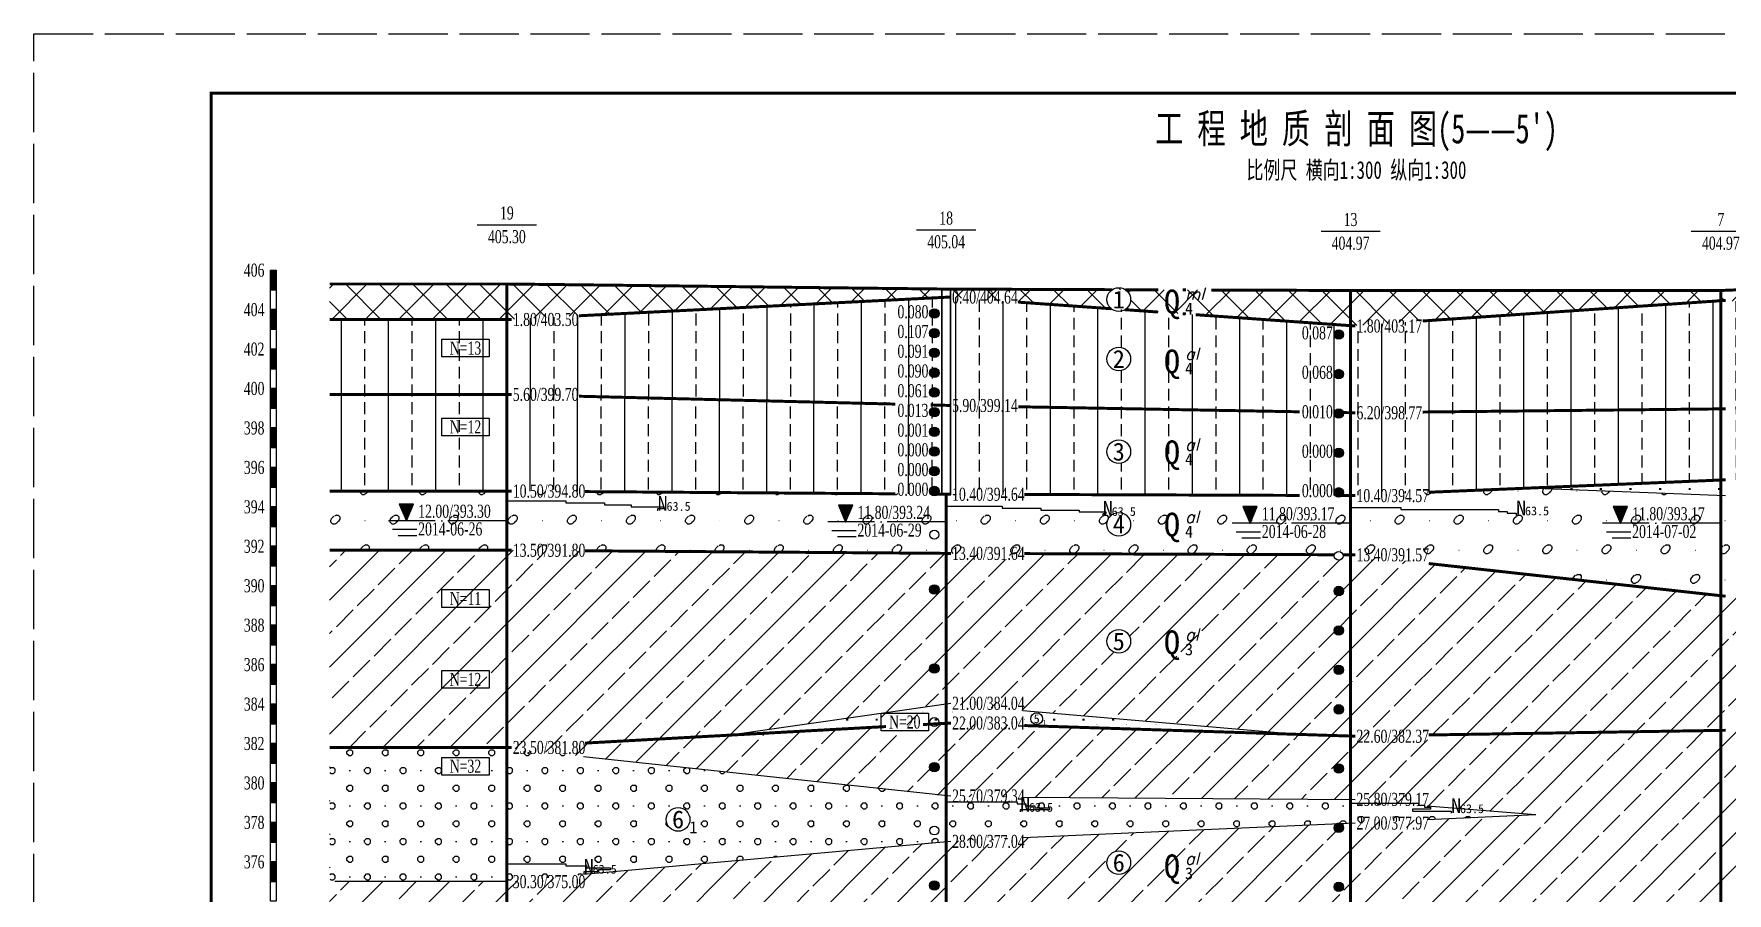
# Model space of a CAD drawing. Header units: millimetres. Extents: x -30 to 2967, y -786 to 1322.
# Drawn here: x 856.1 to 1142.5, y -614.2 to -469 of the extents above; entities that cross this region are included whole.
import ezdxf
from ezdxf.enums import TextEntityAlignment as Align

# ---------------------------------------------------------------- set-up
doc = ezdxf.new("R2010")
doc.units = ezdxf.units.MM
doc.linetypes.add('SWX', pattern=[12, 10, -1, 0, -1])
doc.linetypes.add('XX', pattern=[12, 10, -2])
doc.layers.add('DXSW', color=7, linetype='Continuous')
doc.layers.add('MASKTEXT', color=7, linetype='Continuous')
doc.styles.add('Dzcd', font='TIMES.TTF')
doc.styles.add('DzSl', font='italic__.ttf')
doc.styles.get("Standard").update_dxf_attribs({"font": 'SimSun.ttf'})
pattern_1 = [(0, (936.0566, -1862.2876), (2.5, 4.33), [0, -5]), (0, (936.1566, -1862.2876), (2.5, 4.33), [0, -5]), (0, (936.0566, -1862.1876), (2.5, 4.33), [0, -5]), (0, (936.1566, -1862.1876), (2.5, 4.33), [0, -5])]
pattern_2 = [(0, (0.293, 0), (3, 3), [0.4142, -5.5858]), (0, (0.293, 1), (3, 3), [0.4142, -5.5858]), (90, (0, 0.293), (-3, 3), [0.4142, -5.5858]), (90, (1, 0.293), (-3, 3), [0.4142, -5.5858]), (45, (0.707, 0), (-3.000042, 3.000042), [0.4142, -3.8285]), (45, (0, 0.707), (-3.000042, 3.000042), [0.4142, -3.8285]), (135, (0.293, 0), (-3.000042, -3.000042), [0.4142, -3.8285]), (135, (1, 0.707), (-3.000042, -3.000042), [0.4142, -3.8285]), (0, (3.5, 0.5), (0, 6), [0, -6])]
pattern_3 = [(45, (936.0566, -1862.2876), (-2.828427, 2.828427), []), (315, (936.0566, -1862.2876), (2.828427, 2.828427), [])]
pattern_4 = [(90, (936.057, -1862.288), (-8, 5e-16), [2, -1]), (90, (940.057, -1862.288), (-8, 5e-16), [])]
pattern_5 = [(90, (0, 0), (-8, 5e-16), [2, -1]), (90, (4, 0), (-8, 5e-16), [])]
pattern_6 = [(0, (936.5703, -1861.8487), (5, 5), [0.3756, -9.6244]), (0, (937.127, -1860.37), (5, 5), [0.3798, -9.6202]), (135, (936.57, -1861.849), (-5.000023, -5.000023), [0.3906, -6.6804]), (315, (937.507, -1860.37), (5.000023, 5.000023), [0.3828, -6.6883]), (90, (936.294, -1861.5724), (-5, 5), [0.377, -9.623]), (270, (937.7776, -1860.6405), (5, -5), [0.3751, -9.6249]), (45, (936.451, -1860.881), (-5.000023, 5.000023), [0.492, -6.5791]), (225, (937.604, -1861.3624), (5.000023, -5.000023), [0.4449, -6.6262]), (63.4348, (936.294, -1861.195), (-10.000075, -6e-05), [0.3513, -22.0094]), (243.4348, (937.778, -1861.015), (10.000075, 6e-05), [0.3886, -21.9721]), (63.4348, (941.294, -1856.195), (-10.000075, -6e-05), [0.3513, -22.0094]), (243.4348, (942.778, -1856.015), (10.000075, 6e-05), [0.3886, -21.9721]), (63.4348, (946.294, -1851.195), (-10.000075, -6e-05), [0.3513, -22.0094]), (243.4348, (947.778, -1851.015), (10.000075, 6e-05), [0.3886, -21.9721]), (63.4348, (951.294, -1846.195), (-10.000075, -6e-05), [0.3513, -22.0094]), (243.4348, (952.778, -1846.015), (10.000075, 6e-05), [0.3886, -21.9721]), (26.5659, (936.799, -1860.5333), (-9.998806, 0.000297), [0.3657, -21.9937]), (206.5659, (937.2892, -1861.677), (9.999964, 0.000282), [0.3838, -21.9769]), (26.5659, (941.799, -1855.5333), (-9.998806, 0.000297), [0.3657, -21.9937]), (206.5659, (942.2892, -1856.677), (9.999964, 0.000282), [0.3838, -21.9769]), (0, (942.051, -1861.275), (0, 10), [0.05, -9.95]), (0, (947.051, -1856.275), (0, 10), [0.05, -9.95])]
pattern_7 = [(45, (0, 0), (-5.656854, 5.656854), []), (45, (5.657, 0), (-2.828427, 8.48528), [4, -1])]

# ---------------------------------------------------------------- blocks, each defined once
blk = doc.blocks.new('TL_YZY')
h = blk.add_hatch(color=256)
edge = h.paths.add_edge_path()
edge.add_arc((0, -0.79), 0.8, 0, 360)
blk.add_circle((0, -0.79), 0.8)
blk = doc.blocks.new('TL_BGN')
blk.add_lwpolyline([(-8, 0), (0, 0), (0, -3), (-8, -3)], close=True)
blk = doc.blocks.new('TL_RDY')
blk.add_circle((0, -1.51), 0.75)
blk = doc.blocks.new('tl_shw')
blk.add_hatch(color=256).paths.add_polyline_path([(1.21, 2.81), (-1.21, 2.81), (0, -0.04)])
for p, q in [((-2.35, -1.44), (1.77, -1.44)), ((1.77, -2.55), (-1.39, -2.55))]:
    blk.add_line(p, q)
at = {"flags": 128}
blk.add_lwpolyline([(1.21, 2.81), (-1.21, 2.81), (0, -0.04)], close=True, dxfattribs=at)

msp = doc.modelspace()

# ---------------------------------------------------------------- hatches: boundary and pattern name
for points in [[(896.06, -512.29), (896.06, -508.95), (897.06, -508.95), (897.06, -512.29)], [(896.06, -518.95), (896.06, -515.62), (897.06, -515.62), (897.06, -518.95)], [(896.06, -525.62), (896.06, -522.29), (897.06, -522.29), (897.06, -525.62)], [(896.06, -532.29), (896.06, -528.95), (897.06, -528.95), (897.06, -532.29)], [(896.06, -538.95), (896.06, -535.62), (897.06, -535.62), (897.06, -538.95)], [(896.06, -545.62), (896.06, -542.29), (897.06, -542.29), (897.06, -545.62)], [(896.06, -552.29), (896.06, -548.95), (897.06, -548.95), (897.06, -552.29)], [(896.06, -558.95), (896.06, -555.62), (897.06, -555.62), (897.06, -558.95)], [(896.06, -565.62), (896.06, -562.29), (897.06, -562.29), (897.06, -565.62)], [(896.06, -572.29), (896.06, -568.95), (897.06, -568.95), (897.06, -572.29)], [(896.06, -578.95), (896.06, -575.62), (897.06, -575.62), (897.06, -578.95)], [(896.06, -585.62), (896.06, -582.29), (897.06, -582.29), (897.06, -585.62)], [(896.06, -592.29), (896.06, -588.95), (897.06, -588.95), (897.06, -592.29)], [(896.06, -598.95), (896.06, -595.62), (897.06, -595.62), (897.06, -598.95)], [(896.06, -605.62), (896.06, -602.29), (897.06, -602.29), (897.06, -605.62)], [(896.06, -612.29), (896.06, -608.95), (897.06, -608.95), (897.06, -612.29)]]:
    msp.add_hatch(color=256).paths.add_polyline_path(points)
h = msp.add_hatch()
h.set_pattern_fill('素填土', color=256, style=0)
h.set_pattern_definition([(45, (0, 0), (-2.828427, 2.828427), []), (315, (0, 0), (2.828427, 2.828427), [])])
h.paths.add_polyline_path([(1141.39, -512.39), (1223.46, -509.02), (1223.46, -540.02), (1189.81, -539.77), (1158.89, -537.35), (1155.09, -534.46), (1151.03, -528.4), (1145.06, -518.04), (1144.75, -515.36), (1144.09, -514.22), (1141.39, -514.06)])
h.paths.add_polyline_path([(1213.85, -537.22), (1219.06, -537.22), (1219.06, -533.87), (1213.85, -533.87)], flags=24)
h.paths.add_polyline_path([(1213.85, -525.89), (1219.06, -525.89), (1219.06, -522.53), (1213.85, -522.53)], flags=24)
h.paths.add_polyline_path([(1213.28, -518.22), (1219.63, -518.22), (1219.63, -514.87), (1213.28, -514.87)], flags=8)
h.paths.add_polyline_path([(1141.81, -515.77), (1153.83, -515.77), (1153.83, -512.32), (1141.81, -512.32)], flags=25)
h.paths.add_polyline_path([(1212.46, -515.02), (1220.46, -515.02), (1220.46, -518.02), (1212.46, -518.02)], flags=16)
h.paths.add_polyline_path([(1212.46, -522.69), (1220.46, -522.69), (1220.46, -525.69), (1212.46, -525.69)], flags=16)
h.paths.add_polyline_path([(1212.46, -534.02), (1220.46, -534.02), (1220.46, -537.02), (1212.46, -537.02)], flags=16)
h.paths.add_polyline_path([(1213.28, -518.22), (1219.63, -518.22), (1219.63, -514.87), (1213.28, -514.87)], flags=24)
h.paths.add_polyline_path([(1213.85, -525.89), (1219.06, -525.89), (1219.06, -522.53), (1213.85, -522.53)], flags=8)
h.paths.add_polyline_path([(1213.85, -537.22), (1219.06, -537.22), (1219.06, -533.87), (1213.85, -533.87)], flags=8)
h = msp.add_hatch()
h.set_pattern_fill('素填土', color=256, style=0)
h.set_pattern_definition(pattern_3)
h.paths.add_polyline_path([(906.06, -511.29), (936.06, -511.29), (936.06, -517.29), (906.06, -517.29)])
h = msp.add_hatch()
h.set_pattern_fill('素填土', color=256, style=0)
h.set_pattern_definition(pattern_3)
h.paths.add_polyline_path([(936.06, -511.29), (1010.36, -512.15), (1010.36, -513.49), (936.06, -517.29)])
h.paths.add_polyline_path([(936.48, -519.01), (948.5, -519.01), (948.5, -515.56), (936.48, -515.56)], flags=8)
h = msp.add_hatch()
h.set_pattern_fill('素填土', color=256, style=0)
h.set_pattern_definition(pattern_3)
h.paths.add_polyline_path([(1010.36, -512.15), (1078.76, -512.39), (1078.76, -518.39), (1010.36, -513.49)])
edge = h.paths.add_edge_path()
edge.add_arc((1039.56, -513.92), 2, 0, 360)
h.paths.add_polyline_path([(1046.04, -517.79), (1051.07, -517.79), (1051.07, -511.23), (1046.04, -511.23)], flags=9)
h.paths.add_polyline_path([(1050.26, -514.45), (1055.59, -514.45), (1055.59, -511.45), (1050.26, -511.45)], flags=9)
h.paths.add_polyline_path([(1010.78, -515.21), (1022.8, -515.21), (1022.8, -511.76), (1010.78, -511.76)], flags=9)
h = msp.add_hatch()
h.set_pattern_fill('黄土状粉质粘土', color=256, style=0)
h.set_pattern_definition(pattern_5)
h.paths.add_polyline_path([(1010.36, -513.49), (1078.76, -518.39), (1078.76, -533.06), (1010.36, -531.82)])
edge = h.paths.add_edge_path(flags=16)
edge.add_arc((1039.56, -523.96), 2, 0, 360)
h.paths.add_polyline_path([(1070.08, -521.26), (1076.32, -521.26), (1076.32, -517.9), (1070.08, -517.9)], flags=24)
h.paths.add_polyline_path([(1070.08, -527.93), (1076.32, -527.93), (1076.32, -524.57), (1070.08, -524.57)], flags=24)
h.paths.add_polyline_path([(1050.28, -516.93), (1052.66, -516.93), (1052.66, -514.05), (1050.28, -514.05)], flags=24)
h.paths.add_polyline_path([(1046.04, -527.91), (1051.07, -527.91), (1051.07, -521.34), (1046.04, -521.34)], flags=24)
h.paths.add_polyline_path([(1050.28, -527.05), (1052.66, -527.05), (1052.66, -524.16), (1050.28, -524.16)], flags=24)
h.paths.add_polyline_path([(1050.26, -524.57), (1054.37, -524.57), (1054.37, -521.57), (1050.26, -521.57)], flags=24)
h.paths.add_polyline_path([(1010.78, -515.21), (1022.8, -515.21), (1022.8, -511.76), (1010.78, -511.76)], flags=9)
h.paths.add_polyline_path([(1010.78, -533.54), (1022.8, -533.54), (1022.8, -530.09), (1010.78, -530.09)], flags=9)
h.paths.add_polyline_path([(1070.08, -534.59), (1076.32, -534.59), (1076.32, -531.23), (1070.08, -531.23)], flags=9)
h = msp.add_hatch()
h.set_pattern_fill('素填土', color=256, style=0)
h.set_pattern_definition(pattern_3)
h.paths.add_polyline_path([(1078.76, -512.39), (1141.39, -512.39), (1141.39, -514.06), (1078.76, -518.39)])
h.paths.add_polyline_path([(1079.18, -520.11), (1091.2, -520.11), (1091.2, -516.66), (1079.18, -516.66)], flags=8)
h = msp.add_hatch()
h.set_pattern_fill('黄土状粉质粘土', color=256, style=0)
h.set_pattern_definition(pattern_4)
h.paths.add_polyline_path([(936.06, -517.29), (1010.36, -513.49), (1010.36, -531.82), (936.06, -529.96)])
h.paths.add_polyline_path([(1001.68, -517.69), (1007.92, -517.69), (1007.92, -514.33), (1001.68, -514.33)], flags=8)
h.paths.add_polyline_path([(1001.68, -521.03), (1007.92, -521.03), (1007.92, -517.67), (1001.68, -517.67)], flags=8)
h.paths.add_polyline_path([(1001.68, -524.36), (1007.92, -524.36), (1007.92, -521), (1001.68, -521)], flags=8)
h.paths.add_polyline_path([(1001.68, -527.69), (1007.92, -527.69), (1007.92, -524.33), (1001.68, -524.33)], flags=8)
h.paths.add_polyline_path([(1001.68, -531.03), (1007.92, -531.03), (1007.92, -527.67), (1001.68, -527.67)], flags=8)
h.paths.add_polyline_path([(936.48, -519.01), (948.5, -519.01), (948.5, -515.56), (936.48, -515.56)], flags=8)
h.paths.add_polyline_path([(936.48, -531.67), (948.5, -531.67), (948.5, -528.22), (936.48, -528.22)], flags=8)
h = msp.add_hatch()
h.set_pattern_fill('黄土状粉质粘土', color=256, style=0)
h.set_pattern_definition(pattern_4)
h.paths.add_polyline_path([(1078.76, -518.39), (1141.39, -514.06), (1141.39, -532.39), (1078.76, -533.06)])
h.paths.add_polyline_path([(1079.18, -520.11), (1091.2, -520.11), (1091.2, -516.66), (1079.18, -516.66)], flags=8)
h.paths.add_polyline_path([(1079.18, -534.77), (1091.2, -534.77), (1091.2, -531.32), (1079.18, -531.32)], flags=8)
h = msp.add_hatch()
h.set_pattern_fill('黄土状粉质粘土', color=256, style=0)
h.set_pattern_definition(pattern_5)
h.paths.add_polyline_path([(1141.39, -514.11), (1144.09, -514.22), (1144.75, -515.36), (1145.06, -518.04), (1146.74, -520.96), (1148.83, -524.58), (1151.02, -528.37), (1153.89, -532.66), (1141.39, -532.4)])
h = msp.add_hatch()
h.set_pattern_fill('黄土状粉质粘土', color=256, style=0)
h.set_pattern_definition(pattern_4)
h.paths.add_polyline_path([(906.06, -517.29), (936.06, -517.29), (936.06, -529.96), (906.06, -529.96)])
h.paths.add_polyline_path([(925.88, -523.82), (932.23, -523.82), (932.23, -520.47), (925.88, -520.47)], flags=8)
h = msp.add_hatch()
h.set_pattern_fill('黄土状粉质粘土', color=256, style=0)
h.set_pattern_definition(pattern_5)
h.paths.add_polyline_path([(936.06, -529.96), (1010.36, -531.82), (1010.36, -546.82), (936.06, -546.29)])
h.paths.add_polyline_path([(1001.68, -534.36), (1007.92, -534.36), (1007.92, -531), (1001.68, -531)], flags=24)
h.paths.add_polyline_path([(1001.68, -537.69), (1007.92, -537.69), (1007.92, -534.33), (1001.68, -534.33)], flags=24)
h.paths.add_polyline_path([(1001.68, -541.03), (1007.92, -541.03), (1007.92, -537.67), (1001.68, -537.67)], flags=24)
h.paths.add_polyline_path([(1001.68, -544.36), (1007.92, -544.36), (1007.92, -541), (1001.68, -541)], flags=24)
h.paths.add_polyline_path([(936.48, -531.67), (948.5, -531.67), (948.5, -528.22), (936.48, -528.22)], flags=9)
h.paths.add_polyline_path([(936.48, -548.01), (949.63, -548.01), (949.63, -544.56), (936.48, -544.56)], flags=9)
h.paths.add_polyline_path([(1001.68, -547.69), (1007.92, -547.69), (1007.92, -544.33), (1001.68, -544.33)], flags=9)
h = msp.add_hatch()
h.set_pattern_fill('黄土状粉质粘土', color=256, style=0)
h.set_pattern_definition(pattern_4)
h.paths.add_polyline_path([(906.06, -529.96), (936.06, -529.96), (936.06, -546.29), (906.06, -546.29)])
h.paths.add_polyline_path([(925.88, -537.15), (932.23, -537.15), (932.23, -533.8), (925.88, -533.8)], flags=8)
h = msp.add_hatch()
h.set_pattern_fill('黄土状粉质粘土', color=256, style=0)
h.set_pattern_definition(pattern_5)
h.paths.add_polyline_path([(1010.36, -531.82), (1078.76, -533.06), (1078.76, -547.06), (1010.36, -546.82)])
edge = h.paths.add_edge_path(flags=16)
edge.add_arc((1039.56, -539.63), 2, 0, 360)
h.paths.add_polyline_path([(1070.08, -534.59), (1076.32, -534.59), (1076.32, -531.23), (1070.08, -531.23)], flags=9)
h.paths.add_polyline_path([(1070.08, -541.26), (1076.32, -541.26), (1076.32, -537.9), (1070.08, -537.9)], flags=24)
h.paths.add_polyline_path([(1046.04, -543.27), (1051.07, -543.27), (1051.07, -536.7), (1046.04, -536.7)], flags=24)
h.paths.add_polyline_path([(1050.28, -542.41), (1052.66, -542.41), (1052.66, -539.53), (1050.28, -539.53)], flags=24)
h.paths.add_polyline_path([(1050.26, -539.93), (1054.37, -539.93), (1054.37, -536.93), (1050.26, -536.93)], flags=24)
h.paths.add_polyline_path([(1010.78, -533.54), (1022.8, -533.54), (1022.8, -530.09), (1010.78, -530.09)], flags=9)
h.paths.add_polyline_path([(1010.78, -548.54), (1023.93, -548.54), (1023.93, -545.09), (1010.78, -545.09)], flags=9)
h.paths.add_polyline_path([(1070.08, -547.93), (1076.32, -547.93), (1076.32, -544.57), (1070.08, -544.57)], flags=9)
h = msp.add_hatch()
h.set_pattern_fill('黄土状粉质粘土', color=256, style=0)
h.set_pattern_definition(pattern_4)
h.paths.add_polyline_path([(1078.76, -533.06), (1141.39, -532.39), (1141.39, -544.39), (1078.76, -547.06)])
h.paths.add_polyline_path([(1079.18, -534.77), (1091.2, -534.77), (1091.2, -531.32), (1079.18, -531.32)], flags=8)
h.paths.add_polyline_path([(1079.18, -548.77), (1092.33, -548.77), (1092.33, -545.32), (1079.18, -545.32)], flags=8)
h = msp.add_hatch()
h.set_pattern_fill('黄土状粉质粘土', color=256, style=0)
h.set_pattern_definition(pattern_4)
h.paths.add_polyline_path([(1141.39, -532.39), (1153.89, -532.66), (1155.09, -534.46), (1158.89, -537.35), (1189.81, -539.77), (1223.46, -540.02), (1223.46, -543.69), (1141.39, -544.39)])
h.paths.add_polyline_path([(1214.78, -543.56), (1221.02, -543.56), (1221.02, -540.2), (1214.78, -540.2)], flags=24)
h.paths.add_polyline_path([(1141.81, -534.11), (1153.83, -534.11), (1153.83, -530.66), (1141.81, -530.66)], flags=9)
h.paths.add_polyline_path([(1141.81, -546.11), (1153.83, -546.11), (1153.83, -542.66), (1141.81, -542.66)], flags=9)
h = msp.add_hatch()
h.set_pattern_fill('卵石', color=256, style=0)
h.set_pattern_definition(pattern_6)
h.paths.add_polyline_path([(1141.39, -544.39), (1223.46, -543.69), (1223.46, -562.69), (1141.39, -564.06)])
h.paths.add_polyline_path([(1141.49, -544.49), (1182.44, -544.04), (1141.49, -547.06)], flags=16)
h.paths.add_polyline_path([(1207.88, -550.81), (1221.03, -550.81), (1221.03, -547.36), (1207.88, -547.36)], flags=24)
h.paths.add_polyline_path([(1207.9, -553.79), (1219.63, -553.79), (1219.63, -550.43), (1207.9, -550.43)], flags=24)
h.paths.add_polyline_path([(1141.81, -546.11), (1153.83, -546.11), (1153.83, -542.66), (1141.81, -542.66)], flags=9)
h.paths.add_polyline_path([(1141.81, -548.77), (1154.97, -548.77), (1154.97, -545.32), (1141.81, -545.32)], flags=24)
h.paths.add_polyline_path([(1141.81, -565.77), (1154.97, -565.77), (1154.97, -562.32), (1141.81, -562.32)], flags=9)
h = msp.add_hatch()
h.set_pattern_fill('中砂', color=256, style=0)
h.set_pattern_definition(pattern_1)
h.paths.add_polyline_path([(1141.49, -544.49), (1182.44, -544.04), (1141.49, -547.06)])
h = msp.add_hatch()
h.set_pattern_fill('卵石', color=256, style=0)
h.set_pattern_definition(pattern_6)
h.paths.add_polyline_path([(906.06, -546.29), (936.06, -546.29), (936.06, -556.29), (906.06, -556.29)])
h.paths.add_polyline_path([(920.48, -551.41), (933.63, -551.41), (933.63, -547.96), (920.48, -547.96)], flags=8)
h.paths.add_polyline_path([(920.5, -554.38), (932.23, -554.38), (932.23, -551.03), (920.5, -551.03)], flags=8)
h = msp.add_hatch()
h.set_pattern_fill('卵石', color=256, style=0)
h.set_pattern_definition(pattern_6)
h.paths.add_polyline_path([(936.06, -546.29), (1010.36, -546.82), (1010.36, -556.82), (936.06, -556.29)])
h.paths.add_polyline_path([(1001.68, -547.69), (1007.92, -547.69), (1007.92, -544.33), (1001.68, -544.33)], flags=8)
h.paths.add_polyline_path([(994.78, -551.61), (1007.93, -551.61), (1007.93, -548.16), (994.78, -548.16)], flags=8)
h.paths.add_polyline_path([(994.8, -554.59), (1006.53, -554.59), (1006.53, -551.23), (994.8, -551.23)], flags=8)
h.paths.add_polyline_path([(936.48, -548.01), (949.63, -548.01), (949.63, -544.56), (936.48, -544.56)], flags=8)
h.paths.add_polyline_path([(936.48, -558.01), (949.63, -558.01), (949.63, -554.56), (936.48, -554.56)], flags=8)
h = msp.add_hatch()
h.set_pattern_fill('卵石', color=256, style=0)
h.set_pattern_definition(pattern_6)
h.paths.add_polyline_path([(1010.36, -546.82), (1078.76, -547.06), (1078.76, -557.06), (1010.36, -556.82)])
edge = h.paths.add_edge_path(flags=16)
edge.add_arc((1039.56, -551.92), 2, 0, 360)
h.paths.add_polyline_path([(1070.08, -547.93), (1076.32, -547.93), (1076.32, -544.57), (1070.08, -544.57)], flags=9)
h.paths.add_polyline_path([(1063.18, -551.84), (1076.33, -551.84), (1076.33, -548.39), (1063.18, -548.39)], flags=24)
h.paths.add_polyline_path([(1063.2, -554.82), (1074.93, -554.82), (1074.93, -551.47), (1063.2, -551.47)], flags=24)
h.paths.add_polyline_path([(1046.04, -555.49), (1051.07, -555.49), (1051.07, -548.92), (1046.04, -548.92)], flags=24)
h.paths.add_polyline_path([(1050.28, -554.63), (1052.66, -554.63), (1052.66, -551.75), (1050.28, -551.75)], flags=24)
h.paths.add_polyline_path([(1050.26, -552.15), (1054.37, -552.15), (1054.37, -549.15), (1050.26, -549.15)], flags=24)
h.paths.add_polyline_path([(1010.78, -548.54), (1023.93, -548.54), (1023.93, -545.09), (1010.78, -545.09)], flags=9)
h.paths.add_polyline_path([(1010.78, -558.54), (1023.93, -558.54), (1023.93, -555.09), (1010.78, -555.09)], flags=9)
h = msp.add_hatch()
h.set_pattern_fill('卵石', color=256, style=0)
h.set_pattern_definition(pattern_6)
h.paths.add_polyline_path([(1078.76, -547.06), (1141.39, -544.39), (1141.39, -564.06), (1078.76, -557.06)])
h.paths.add_polyline_path([(1110.17, -545.82), (1141.39, -544.39), (1141.39, -547.06)], flags=0)
h.paths.add_polyline_path([(1125.81, -551.84), (1138.97, -551.84), (1138.97, -548.39), (1125.81, -548.39)], flags=8)
h.paths.add_polyline_path([(1125.83, -554.83), (1137.56, -554.83), (1137.56, -551.47), (1125.83, -551.47)], flags=8)
h.paths.add_polyline_path([(1079.18, -548.77), (1092.33, -548.77), (1092.33, -545.32), (1079.18, -545.32)], flags=8)
h.paths.add_polyline_path([(1079.18, -558.77), (1092.33, -558.77), (1092.33, -555.32), (1079.18, -555.32)], flags=8)
h = msp.add_hatch()
h.set_pattern_fill('中砂', color=256, style=0)
h.set_pattern_definition(pattern_1)
h.paths.add_polyline_path([(1110.17, -545.82), (1141.39, -544.39), (1141.39, -547.06)])
h = msp.add_hatch()
h.set_pattern_fill('粉质粘土', color=256, style=0)
h.set_pattern_definition(pattern_7)
h.paths.add_polyline_path([(936.06, -556.29), (1010.36, -556.82), (1010.36, -585.49), (936.06, -589.62)])
h.paths.add_polyline_path([(973.46, -587.54), (1010.36, -582.16), (1010.36, -585.49)], flags=17)
h.paths.add_polyline_path([(1000.18, -587.02), (1006.53, -587.02), (1006.53, -583.67), (1000.18, -583.67)], flags=24)
h.paths.add_polyline_path([(936.48, -558.01), (949.63, -558.01), (949.63, -554.56), (936.48, -554.56)], flags=9)
h.paths.add_polyline_path([(936.48, -591.34), (949.63, -591.34), (949.63, -587.89), (936.48, -587.89)], flags=9)
h = msp.add_hatch()
h.set_pattern_fill('粉质粘土', color=256, style=0)
h.set_pattern_definition(pattern_7)
h.paths.add_polyline_path([(1010.36, -556.82), (1078.76, -557.06), (1078.76, -587.72), (1010.36, -585.49)])
edge = h.paths.add_edge_path(flags=16)
edge.add_arc((1039.56, -571.68), 2, 0, 360)
h.paths.add_polyline_path([(1010.46, -582.26), (1069.81, -587.4), (1010.46, -585.49)], flags=16)
h.paths.add_polyline_path([(1046.04, -575.38), (1051.07, -575.38), (1051.07, -568.81), (1046.04, -568.81)], flags=24)
h.paths.add_polyline_path([(1050.27, -574.53), (1052.66, -574.53), (1052.66, -571.61), (1050.27, -571.61)], flags=24)
h.paths.add_polyline_path([(1050.26, -572.04), (1054.37, -572.04), (1054.37, -569.04), (1050.26, -569.04)], flags=24)
h.paths.add_polyline_path([(1010.78, -558.54), (1023.93, -558.54), (1023.93, -555.09), (1010.78, -555.09)], flags=9)
h.paths.add_polyline_path([(1010.78, -583.87), (1023.93, -583.87), (1023.93, -580.42), (1010.78, -580.42)], flags=24)
h.paths.add_polyline_path([(1010.78, -587.21), (1023.93, -587.21), (1023.93, -583.76), (1010.78, -583.76)], flags=24)
h = msp.add_hatch()
h.set_pattern_fill('粉质粘土', color=256, style=0)
h.set_pattern_definition(pattern_7)
h.paths.add_polyline_path([(1078.76, -557.06), (1141.39, -564.06), (1141.39, -586.72), (1078.76, -587.72)])
h.paths.add_polyline_path([(1079.18, -558.77), (1092.33, -558.77), (1092.33, -555.32), (1079.18, -555.32)], flags=8)
h.paths.add_polyline_path([(1079.18, -589.44), (1092.33, -589.44), (1092.33, -585.99), (1079.18, -585.99)], flags=8)
h = msp.add_hatch()
h.set_pattern_fill('粉质粘土', color=256, style=0)
h.set_pattern_definition(pattern_7)
h.paths.add_polyline_path([(906.06, -556.29), (936.06, -556.29), (936.06, -589.62), (906.06, -589.62)])
h.paths.add_polyline_path([(925.88, -566.15), (932.23, -566.15), (932.23, -562.8), (925.88, -562.8)], flags=8)
h.paths.add_polyline_path([(925.88, -579.81), (932.23, -579.81), (932.23, -576.47), (925.88, -576.47)], flags=8)
h = msp.add_hatch()
h.set_pattern_fill('粉质粘土', color=256, style=0)
h.set_pattern_definition(pattern_7)
h.paths.add_polyline_path([(1141.39, -564.06), (1223.46, -562.69), (1223.46, -593.02), (1141.39, -586.72)])
h.paths.add_polyline_path([(1141.81, -565.77), (1154.97, -565.77), (1154.97, -562.32), (1141.81, -562.32)], flags=8)
h.paths.add_polyline_path([(1141.81, -588.44), (1154.97, -588.44), (1154.97, -584.99), (1141.81, -584.99)], flags=8)
h = msp.add_hatch()
h.set_pattern_fill('粉质粘土', color=256, style=0)
h.set_pattern_definition(pattern_7)
h.paths.add_polyline_path([(936.06, -589.62), (1010.36, -585.49), (1010.36, -628.82), (936.06, -625.62)])
h.paths.add_polyline_path([(973.31, -627.12), (1010.36, -625.49), (1010.36, -628.82)], flags=16)
h.paths.add_polyline_path([(936.16, -589.72), (1010.36, -597.82), (1010.36, -605.49), (936.16, -612.29)], flags=16)
h.paths.add_polyline_path([(936.48, -591.34), (949.63, -591.34), (949.63, -587.89), (936.48, -587.89)], flags=24)
h.paths.add_polyline_path([(936.48, -614.01), (949.63, -614.01), (949.63, -610.56), (936.48, -610.56)], flags=24)
h.paths.add_polyline_path([(936.48, -614.01), (949.63, -614.01), (949.63, -610.56), (936.48, -610.56)], flags=8)
h.paths.add_polyline_path([(936.48, -627.34), (949.63, -627.34), (949.63, -623.89), (936.48, -623.89)], flags=25)
h.paths.add_polyline_path([(999.36, -583.82), (1007.36, -583.82), (1007.36, -586.82), (999.36, -586.82)])
h.paths.add_polyline_path([(1000.18, -587.02), (1006.53, -587.02), (1006.53, -583.67), (1000.18, -583.67)], flags=9)
h = msp.add_hatch()
h.set_pattern_fill('中砂', color=256, style=0)
h.set_pattern_definition(pattern_1)
h.paths.add_polyline_path([(973.46, -587.54), (1010.36, -582.16), (1010.36, -585.49)])
h = msp.add_hatch()
h.set_pattern_fill('粉质粘土', color=256, style=0)
h.set_pattern_definition(pattern_7)
h.paths.add_polyline_path([(1010.36, -585.49), (1078.76, -587.72), (1078.76, -635.72), (1010.36, -628.82)])
edge = h.paths.add_edge_path(flags=16)
edge.add_arc((1039.56, -609.1), 2, 0, 360)
h.paths.add_polyline_path([(1044.66, -632.17), (1078.76, -634.06), (1078.76, -635.72)])
h.paths.add_polyline_path([(1010.46, -625.59), (1078.76, -634.01), (1078.76, -635.64), (1010.46, -628.82)], flags=16)
h.paths.add_polyline_path([(1010.46, -597.92), (1078.76, -598.39), (1078.76, -602.39), (1010.46, -605.49)])
h.paths.add_polyline_path([(1046.04, -613.24), (1051.07, -613.24), (1051.07, -606.67), (1046.04, -606.67)], flags=24)
h.paths.add_polyline_path([(1050.27, -612.39), (1052.66, -612.39), (1052.66, -609.47), (1050.27, -609.47)], flags=24)
h.paths.add_polyline_path([(1050.26, -609.9), (1054.37, -609.9), (1054.37, -606.9), (1050.26, -606.9)], flags=24)
h.paths.add_polyline_path([(1010.78, -587.21), (1023.93, -587.21), (1023.93, -583.76), (1010.78, -583.76)], flags=9)
h.paths.add_polyline_path([(1010.78, -599.54), (1023.93, -599.54), (1023.93, -596.09), (1010.78, -596.09)], flags=24)
h.paths.add_polyline_path([(1010.78, -607.21), (1023.93, -607.21), (1023.93, -603.76), (1010.78, -603.76)], flags=24)
h.paths.add_polyline_path([(1010.78, -627.21), (1023.93, -627.21), (1023.93, -623.76), (1010.78, -623.76)], flags=24)
h.paths.add_polyline_path([(1010.78, -630.54), (1023.93, -630.54), (1023.93, -627.09), (1010.78, -627.09)], flags=24)
h = msp.add_hatch()
h.set_pattern_fill('中砂', color=256, style=0)
h.set_pattern_definition(pattern_1)
h.paths.add_polyline_path([(1010.46, -582.26), (1069.81, -587.4), (1010.46, -585.49)])
h = msp.add_hatch()
h.set_pattern_fill('粉质粘土', color=256, style=0)
h.set_pattern_definition(pattern_7)
h.paths.add_polyline_path([(1078.76, -587.72), (1141.39, -586.72), (1141.39, -639.06), (1078.76, -635.72)])
h.paths.add_polyline_path([(1078.86, -634.16), (1141.39, -620.72), (1141.39, -639.06), (1078.86, -635.72)], flags=16)
h.paths.add_polyline_path([(1078.86, -598.49), (1110.07, -600.97), (1078.86, -602.39)], flags=16)
h.paths.add_polyline_path([(1079.18, -589.44), (1092.33, -589.44), (1092.33, -585.99), (1079.18, -585.99)], flags=9)
h.paths.add_polyline_path([(1079.18, -600.11), (1092.33, -600.11), (1092.33, -596.66), (1079.18, -596.66)], flags=24)
h.paths.add_polyline_path([(1079.18, -604.11), (1092.33, -604.11), (1092.33, -600.66), (1079.18, -600.66)], flags=24)
h.paths.add_polyline_path([(1079.18, -635.77), (1092.33, -635.77), (1092.33, -632.32), (1079.18, -632.32)], flags=24)
h.paths.add_polyline_path([(1079.33, -638.63), (1092.48, -638.63), (1092.48, -635.18), (1079.33, -635.18)], flags=24)
h = msp.add_hatch()
h.set_pattern_fill('粉质粘土', color=256, style=0)
h.set_pattern_definition(pattern_7)
h.paths.add_polyline_path([(1141.39, -586.72), (1223.46, -593.02), (1223.46, -632.36), (1141.39, -639.06)])
h.paths.add_polyline_path([(1141.49, -620.82), (1223.46, -617.36), (1223.46, -632.36), (1141.49, -639.06)], flags=0)
h.paths.add_polyline_path([(1141.81, -588.44), (1154.97, -588.44), (1154.97, -584.99), (1141.81, -584.99)], flags=8)
h.paths.add_polyline_path([(1141.81, -622.44), (1154.97, -622.44), (1154.97, -618.99), (1141.81, -618.99)], flags=8)
h.paths.add_polyline_path([(1141.81, -622.44), (1154.97, -622.44), (1154.97, -618.99), (1141.81, -618.99)], flags=8)
h.paths.add_polyline_path([(1141.81, -640.77), (1154.97, -640.77), (1154.97, -637.32), (1141.81, -637.32)], flags=8)
h = msp.add_hatch()
h.set_pattern_fill('粉质粘土', color=256, style=0)
h.set_pattern_definition(pattern_7)
h.paths.add_polyline_path([(906.06, -589.62), (936.06, -589.62), (936.06, -625.62), (906.06, -625.62)])
h.paths.add_polyline_path([(906.16, -589.72), (936.06, -589.62), (936.06, -612.29), (906.16, -612.29)], flags=16)
h.paths.add_polyline_path([(925.88, -622.15), (932.23, -622.15), (932.23, -618.8), (925.88, -618.8)], flags=24)
h.paths.add_polyline_path([(925.88, -594.49), (932.23, -594.49), (932.23, -591.13), (925.88, -591.13)], flags=8)
h.paths.add_polyline_path([(925.06, -618.95), (933.06, -618.95), (933.06, -621.95), (925.06, -621.95)], flags=16)
h.paths.add_polyline_path([(925.88, -622.15), (932.23, -622.15), (932.23, -618.8), (925.88, -618.8)], flags=8)
h = msp.add_hatch()
h.set_pattern_fill('圆砾', color=256, style=0)
h.set_pattern_definition(pattern_2)
h.paths.add_polyline_path([(906.16, -589.72), (936.06, -589.62), (936.06, -612.29), (906.16, -612.29)])
h.paths.add_polyline_path([(925.06, -591.29), (933.06, -591.29), (933.06, -594.29), (925.06, -594.29)], flags=16)
h.paths.add_polyline_path([(925.88, -594.48), (932.23, -594.48), (932.23, -591.13), (925.88, -591.13)], flags=24)
h = msp.add_hatch()
h.set_pattern_fill('圆砾', color=256, style=0)
h.set_pattern_definition(pattern_2)
h.paths.add_polyline_path([(936.16, -589.72), (1010.36, -597.82), (1010.36, -605.49), (936.16, -612.29)])
edge = h.paths.add_edge_path(flags=16)
edge.add_arc((965.02, -601.78), 2, 0, 360)
h.paths.add_polyline_path([(966.45, -604.59), (968.83, -604.59), (968.83, -601.71), (966.45, -601.71)], flags=24)
h.paths.add_polyline_path([(963.23, -604.01), (966.82, -604.01), (966.82, -599.64), (963.23, -599.64)], flags=24)
h = msp.add_hatch()
h.set_pattern_fill('圆砾', color=256, style=0)
h.set_pattern_definition(pattern_2)
h.paths.add_polyline_path([(1010.46, -597.92), (1078.76, -598.39), (1078.76, -602.39), (1010.46, -605.49)])
h.paths.add_polyline_path([(1010.78, -607.21), (1023.93, -607.21), (1023.93, -603.76), (1010.78, -603.76)], flags=9)
h.paths.add_polyline_path([(1010.78, -599.54), (1023.93, -599.54), (1023.93, -596.09), (1010.78, -596.09)], flags=9)
h = msp.add_hatch()
h.set_pattern_fill('圆砾', color=256, style=0)
h.set_pattern_definition([(0, (936.3495, -1862.2876), (3, 3), [0.4142, -5.5858]), (0, (936.3495, -1861.2876), (3, 3), [0.4142, -5.5858]), (90, (936.0566, -1861.9947), (-3, 3), [0.4142, -5.5858]), (90, (937.0566, -1861.9947), (-3, 3), [0.4142, -5.5858]), (45, (936.7637, -1862.2876), (-3.000042, 3.000042), [0.4142, -3.8285]), (45, (936.0566, -1861.5805), (-3.000042, 3.000042), [0.4142, -3.8285]), (135, (936.3495, -1862.2876), (-3.000042, -3.000042), [0.4142, -3.8285]), (135, (937.0566, -1861.5805), (-3.000042, -3.000042), [0.4142, -3.8285]), (0, (939.5566, -1861.7876), (0, 6), [0, -6])])
h.paths.add_polyline_path([(1078.86, -598.49), (1110.07, -600.97), (1078.86, -602.39)])

# ---------------------------------------------------------------- linework, layer by layer
for p, q in [((931.06, -501.29), (941.06, -501.29)), ((1005.36, -502.15), (1015.36, -502.15)), ((1073.76, -502.39), (1083.76, -502.39)), ((1136.39, -502.39), (1146.39, -502.39)), ((1110.17, -545.82), (1142.19, -544.39)), ((1110.17, -545.82), (1142.19, -547.06)), ((973.46, -587.54), (1011.16, -582.16)), ((1006.35, -583.59), (1006.35, -583.59)), ((1006.35, -583.69), (1006.35, -583.69)), ((1006.45, -583.59), (1006.45, -583.59)), ((1006.45, -583.69), (1006.45, -583.69)), ((1011.35, -583.59), (1011.35, -583.59)), ((1011.35, -583.69), (1011.35, -583.69)), ((1011.45, -583.59), (1011.45, -583.59)), ((1011.45, -583.69), (1011.45, -583.69)), ((1016.35, -583.59), (1016.35, -583.59)), ((1016.35, -583.69), (1016.35, -583.69)), ((1016.45, -583.59), (1016.45, -583.59)), ((1016.45, -583.69), (1016.45, -583.69)), ((1023.31, -583.37), (1069.81, -587.4)), ((1023.59, -585.92), (1051.57, -586.82)), ((1035.82, -585.66), (1035.82, -585.66)), ((1035.82, -585.76), (1035.82, -585.76)), ((1035.92, -585.66), (1035.92, -585.66)), ((1035.92, -585.76), (1035.92, -585.76)), ((1040.82, -585.66), (1040.82, -585.66)), ((1040.82, -585.76), (1040.82, -585.76)), ((1040.92, -585.66), (1040.92, -585.66)), ((1040.92, -585.76), (1040.92, -585.76)), ((1045.82, -585.66), (1045.82, -585.66)), ((1045.82, -585.76), (1045.82, -585.76)), ((1045.92, -585.66), (1045.92, -585.66)), ((1045.92, -585.76), (1045.92, -585.76)), ((906.16, -589.72), (936.86, -589.62)), ((949.04, -591.12), (1011.16, -597.82)), ((1023.34, -598.01), (1079.56, -598.39)), ((1091.74, -599.51), (1110.07, -600.97)), ((1091.74, -601.8), (1110.07, -600.97)), ((1079.56, -602.39), (1023.34, -604.9)), ((1011.16, -605.49), (949.04, -611.11)), ((936.06, -612.29), (906.96, -612.29))]:
    msp.add_line(p, q)
at = {"linetype": 'XX'}
msp.add_lwpolyline([(856.06, -785.62), (856.06, -469.02), (1283.46, -469.02), (1283.46, -785.62)], close=True, dxfattribs=at)
at = {"const_width": 0.5}
msp.add_lwpolyline([(886.06, -775.62), (886.06, -479.02), (1273.46, -479.02), (1273.46, -775.62)], close=True, dxfattribs=at)
for points in [[(896.06, -512.29), (896.06, -508.95), (897.06, -508.95), (897.06, -512.29)], [(896.06, -515.62), (896.06, -512.29), (897.06, -512.29), (897.06, -515.62)], [(896.06, -518.95), (896.06, -515.62), (897.06, -515.62), (897.06, -518.95)], [(896.06, -522.29), (896.06, -518.95), (897.06, -518.95), (897.06, -522.29)], [(896.06, -525.62), (896.06, -522.29), (897.06, -522.29), (897.06, -525.62)], [(896.06, -528.95), (896.06, -525.62), (897.06, -525.62), (897.06, -528.95)], [(896.06, -532.29), (896.06, -528.95), (897.06, -528.95), (897.06, -532.29)], [(896.06, -535.62), (896.06, -532.29), (897.06, -532.29), (897.06, -535.62)], [(896.06, -538.95), (896.06, -535.62), (897.06, -535.62), (897.06, -538.95)], [(896.06, -542.29), (896.06, -538.95), (897.06, -538.95), (897.06, -542.29)], [(896.06, -545.62), (896.06, -542.29), (897.06, -542.29), (897.06, -545.62)], [(896.06, -548.95), (896.06, -545.62), (897.06, -545.62), (897.06, -548.95)], [(896.06, -552.29), (896.06, -548.95), (897.06, -548.95), (897.06, -552.29)], [(896.06, -555.62), (896.06, -552.29), (897.06, -552.29), (897.06, -555.62)], [(896.06, -558.95), (896.06, -555.62), (897.06, -555.62), (897.06, -558.95)], [(896.06, -562.29), (896.06, -558.95), (897.06, -558.95), (897.06, -562.29)], [(896.06, -565.62), (896.06, -562.29), (897.06, -562.29), (897.06, -565.62)], [(896.06, -568.95), (896.06, -565.62), (897.06, -565.62), (897.06, -568.95)], [(896.06, -572.29), (896.06, -568.95), (897.06, -568.95), (897.06, -572.29)], [(896.06, -575.62), (896.06, -572.29), (897.06, -572.29), (897.06, -575.62)], [(896.06, -578.95), (896.06, -575.62), (897.06, -575.62), (897.06, -578.95)], [(896.06, -582.29), (896.06, -578.95), (897.06, -578.95), (897.06, -582.29)], [(896.06, -585.62), (896.06, -582.29), (897.06, -582.29), (897.06, -585.62)], [(896.06, -588.95), (896.06, -585.62), (897.06, -585.62), (897.06, -588.95)], [(896.06, -592.29), (896.06, -588.95), (897.06, -588.95), (897.06, -592.29)], [(896.06, -595.62), (896.06, -592.29), (897.06, -592.29), (897.06, -595.62)], [(896.06, -598.95), (896.06, -595.62), (897.06, -595.62), (897.06, -598.95)], [(896.06, -602.29), (896.06, -598.95), (897.06, -598.95), (897.06, -602.29)], [(896.06, -605.62), (896.06, -602.29), (897.06, -602.29), (897.06, -605.62)], [(896.06, -608.95), (896.06, -605.62), (897.06, -605.62), (897.06, -608.95)], [(896.06, -612.29), (896.06, -608.95), (897.06, -608.95), (897.06, -612.29)], [(896.06, -615.62), (896.06, -612.29), (897.06, -612.29), (897.06, -615.62)]]:
    msp.add_lwpolyline(points, close=True)
for points in [[(1055.22, -512.31), (1061.66, -512.33), (1078.76, -512.39), (1094.41, -512.39), (1110.07, -512.39), (1125.73, -512.39), (1141.39, -512.39), (1161.91, -511.55), (1182.42, -510.7), (1202.94, -509.86), (1223.46, -509.02), (1253.46, -509.02)], [(906.06, -511.29), (936.06, -511.29), (954.63, -511.5), (973.21, -511.72), (991.78, -511.94), (1010.36, -512.15), (1027.46, -512.21), (1038.45, -512.25)], [(1040.67, -512.26), (1044.56, -512.27), (1046.22, -512.28)], [(1050.34, -512.29), (1050.9, -512.29)], [(948.27, -516.66), (1011.16, -513.49)], [(1022.57, -514.36), (1038.3, -515.47)], [(1040.58, -515.63), (1046.22, -516.03)], [(1090.97, -517.54), (1142.19, -514.06)], [(936.86, -517.29), (906.06, -517.29)], [(1050.38, -516.33), (1050.9, -516.36)], [(1052.56, -516.48), (1079.56, -518.39)], [(936.86, -529.96), (906.06, -529.96)], [(948.27, -530.26), (1001.76, -531.59)], [(1007.73, -531.73), (1011.16, -531.82)], [(1022.57, -532.04), (1070.16, -532.89)], [(1090.97, -532.93), (1142.19, -532.39)], [(1141.39, -532.39), (1141.91, -532.4)], [(1076.24, -533), (1079.56, -533.06)], [(1091.99, -546.49), (1142.19, -544.39)], [(936.86, -546.29), (906.06, -546.29)], [(949.29, -546.38), (1001.76, -546.75)], [(1007.84, -546.79), (1011.16, -546.82)], [(1023.59, -546.86), (1070.16, -547.02)], [(1076.24, -547.05), (1079.56, -547.06)], [(936.86, -556.29), (906.06, -556.29)], [(949.29, -556.38), (1011.16, -556.82)], [(1023.59, -556.86), (1076.03, -557.05)], [(1077.49, -557.05), (1079.56, -557.06)], [(1091.99, -558.54), (1142.19, -564.06)], [(949.29, -588.88), (1000.18, -586.09)], [(1006.45, -585.75), (1011.16, -585.49)], [(1023.59, -585.92), (1079.56, -587.72)], [(1091.99, -587.51), (1142.19, -586.72)], [(936.86, -589.62), (906.06, -589.62)]]:
    msp.add_lwpolyline(points, dxfattribs=at)
for points in [[(936.06, -511.29, 0.5, 0.5, 0), (936.06, -677.95, 0, 0, 0)], [(1009.61, -512.15, 0.3, 0.3, 0), (1009.61, -546.82, 0.3, 0.3, 0), (1011.11, -546.82, 0.3, 0.3, 0), (1011.11, -512.15, 0, 0, 0)], [(1078.76, -512.39, 0.5, 0.5, 0), (1078.76, -729.05, 0, 0, 0)], [(1141.39, -512.39, 0.5, 0.5, 0), (1141.39, -679.05, 0, 0, 0)], [(1010.36, -546.82, 0.5, 0.5, 0), (1010.36, -728.82, 0, 0, 0)]]:
    msp.add_lwpolyline(points, format="xyseb")
at = {"color": 1}
for points in [[(936.06, -547.95), (946.06, -547.95), (946.06, -548.29), (952.56, -548.29), (952.56, -548.62), (957.06, -548.62), (957.06, -548.95), (962.56, -548.95), (962.56, -549.29), (961.56, -549.29), (961.56, -549.62)], [(1010.36, -548.82), (1019.86, -548.82), (1019.86, -549.15), (1026.36, -549.15), (1026.36, -549.49), (1032.86, -549.49), (1032.86, -549.82), (1037.36, -549.82), (1037.36, -550.15), (1036.86, -550.15), (1036.86, -550.49)], [(1078.76, -549.05), (1087.26, -549.05), (1087.26, -549.39), (1103.76, -549.39), (1103.76, -549.72), (1105.26, -549.72), (1105.26, -550.05), (1106.76, -550.05), (1106.76, -550.39)], [(1010.36, -598.82), (1022.36, -598.82), (1022.36, -599.15), (1023.86, -599.15), (1023.86, -599.49), (1025.36, -599.49), (1025.36, -599.82), (1027.86, -599.82), (1027.86, -600.15), (1022.86, -600.15), (1022.86, -600.49)], [(1078.76, -599.05), (1090.26, -599.05), (1090.26, -599.39), (1091.26, -599.39), (1091.26, -599.72), (1092.26, -599.72), (1092.26, -600.05), (1089.26, -600.05), (1089.26, -600.39), (1095.76, -600.39), (1095.76, -600.72)], [(936.06, -609.29), (946.06, -609.29), (946.06, -609.62), (949.56, -609.62), (949.56, -609.95), (953.56, -609.95), (953.56, -610.29), (951.56, -610.29), (951.56, -610.62), (949.06, -610.62), (949.06, -610.95)]]:
    msp.add_lwpolyline(points, dxfattribs=at)
for centre, radius in [((1039.56, -513.92), 2), ((1039.56, -523.96), 2), ((1039.56, -539.63), 2), ((1039.56, -551.92), 2), ((1039.56, -571.68), 2), ((1025.67, -584.76), 1), ((965.02, -601.78), 2), ((1039.56, -609.1), 2)]:
    msp.add_circle(centre, radius)
at = {"layer": 'DXSW', "linetype": 'SWX'}
for p, q in [((936.06, -551.29), (916.06, -551.29)), ((1010.36, -551.49), (990.36, -551.49)), ((1078.76, -551.72), (1058.76, -551.72)), ((1141.39, -551.72), (1121.39, -551.72))]:
    msp.add_line(p, q, dxfattribs=at)

# ---------------------------------------------------------------- block references
for name, p in [('TL_YZY', (1008.36, -515.49)), ('TL_BGN', (933.06, -520.62)), ('TL_YZY', (1008.36, -518.82)), ('TL_YZY', (1076.76, -519.05)), ('TL_YZY', (1008.36, -522.15)), ('TL_YZY', (1008.36, -525.49)), ('TL_YZY', (1076.76, -525.72)), ('TL_YZY', (1008.36, -528.82)), ('TL_YZY', (1008.36, -532.15)), ('TL_YZY', (1076.76, -532.39)), ('TL_BGN', (933.06, -533.95)), ('TL_YZY', (1008.36, -535.49)), ('TL_YZY', (1008.36, -538.82)), ('TL_YZY', (1076.76, -539.05)), ('TL_YZY', (1008.36, -542.15)), ('TL_YZY', (1008.36, -545.49)), ('TL_YZY', (1076.76, -545.72)), ('TL_RDY', (1008.36, -552.15)), ('TL_RDY', (1076.76, -555.72)), ('TL_BGN', (933.06, -562.95)), ('TL_YZY', (1008.36, -562.15)), ('TL_YZY', (1076.76, -562.39)), ('TL_YZY', (1076.76, -569.05)), ('TL_YZY', (1008.36, -575.49)), ('TL_BGN', (933.06, -576.62)), ('TL_YZY', (1076.76, -575.72)), ('TL_BGN', (1007.36, -583.82)), ('TL_YZY', (1076.76, -582.39)), ('TL_RDY', (1008.36, -583.82)), ('TL_BGN', (933.06, -591.29)), ('TL_YZY', (1008.36, -592.15)), ('TL_YZY', (1076.76, -592.39)), ('TL_RDY', (1008.36, -602.15)), ('TL_YZY', (1076.76, -602.39)), ('TL_YZY', (1008.36, -612.15)), ('TL_YZY', (1076.76, -612.39))]:
    msp.add_blockref(name, p)
at = {"layer": 'DXSW'}
for p in [(919.06, -551.29), (993.36, -551.49), (1061.76, -551.72), (1124.39, -551.72)]:
    msp.add_blockref('tl_shw', p, dxfattribs=at)

# ---------------------------------------------------------------- texts
at = {"width": 0.7}
for s, height, p in [("工 程 地 质 剖 面 图(5——5')", 5, (1079.76, -485.02)), ('比例尺 横向1:300 纵向1:300', 3, (1079.76, -492.02))]:
    msp.add_text(s, height=height, dxfattribs=at).set_placement(p, align=Align.MIDDLE_CENTER)
at = {"style": 'Dzcd', "width": 0.7}
for s, p in [('19', (936.06, -499.29)), ('18', (1010.36, -500.15)), ('13', (1078.76, -500.39)), ('7', (1141.39, -500.39)), ('405.30', (936.06, -503.29)), ('405.04', (1010.36, -504.15)), ('404.97', (1078.76, -504.39)), ('404.97', (1141.39, -504.39))]:
    msp.add_text(s, height=2.2, dxfattribs=at).set_placement(p, align=Align.MIDDLE_CENTER)
for s, p in [('406', (895.06, -508.95)), ('404', (895.06, -515.62)), ('402', (895.06, -522.29)), ('400', (895.06, -528.95)), ('398', (895.06, -535.62)), ('396', (895.06, -542.29)), ('394', (895.06, -548.95)), ('392', (895.06, -555.62)), ('390', (895.06, -562.29)), ('388', (895.06, -568.95)), ('386', (895.06, -575.62)), ('384', (895.06, -582.29)), ('382', (895.06, -588.95)), ('380', (895.06, -595.62)), ('378', (895.06, -602.29)), ('376', (895.06, -608.95))]:
    msp.add_text(s, height=2.2, dxfattribs=at).set_placement(p, align=Align.MIDDLE_RIGHT)
for s, height, p in [('1', 3, (1039.56, -513.92)), ('2', 3, (1039.56, -523.96)), ('3', 3, (1039.56, -539.63)), ('4', 3, (1039.56, -551.92)), ('5', 3, (1039.56, -571.68)), ('5', 1.5, (1025.67, -584.76)), ('6', 3, (965.02, -601.78)), ('6', 3, (1039.56, -609.1))]:
    msp.add_text(s, height=height).set_placement(p, align=Align.MIDDLE_CENTER)
msp.add_text('10.40/394.64', height=2.2, dxfattribs=at).set_placement((1011.36, -546.82), align=Align.MIDDLE_LEFT)
at = {"color": 1}
for s, height, p in [('N', 2.5, (961.56, -549.62)), ('63.5', 1.5, (963.06, -549.62)), ('N', 2.5, (1036.86, -550.49)), ('63.5', 1.5, (1038.36, -550.49)), ('N', 2.5, (1106.76, -550.39)), ('63.5', 1.5, (1108.26, -550.39)), ('N', 2.5, (1022.86, -600.49)), ('N', 2.5, (1095.76, -600.72)), ('63.5', 1.5, (1024.36, -600.49)), ('63.5', 1.5, (1097.26, -600.72)), ('N', 2.5, (949.06, -610.95)), ('63.5', 1.5, (950.56, -610.95))]:
    msp.add_text(s, height=height, dxfattribs=at).set_placement(p)
at = {"layer": 'MASKTEXT', "style": 'Dzcd', "width": 0.7}
for s, p in [('0.40/404.64', (1011.36, -513.49)), ('1.80/403.50', (937.06, -517.29)), ('1.80/403.17', (1079.76, -518.39)), ('5.60/399.70', (937.06, -529.95)), ('5.90/399.14', (1011.36, -531.82)), ('6.20/398.77', (1079.76, -533.05)), ('10.50/394.80', (937.06, -546.29)), ('10.40/394.64', (1011.36, -546.82)), ('10.40/394.57', (1079.76, -547.05)), ('13.50/391.80', (937.06, -556.29)), ('13.40/391.64', (1011.36, -556.82)), ('13.40/391.57', (1079.76, -557.05)), ('21.00/384.04', (1011.36, -582.15)), ('22.00/383.04', (1011.36, -585.49)), ('22.60/382.37', (1079.76, -587.72)), ('23.50/381.80', (937.06, -589.62)), ('25.70/379.34', (1011.36, -597.82)), ('25.80/379.17', (1079.76, -598.39)), ('27.00/377.97', (1079.76, -602.39)), ('28.00/377.04', (1011.36, -605.49)), ('30.30/375.00', (937.06, -612.29))]:
    msp.add_text(s, height=2.2, dxfattribs=at).set_placement(p, align=Align.MIDDLE_LEFT)
at = {"layer": 'MASKTEXT'}
for p in [(1048.56, -514.25), (1048.56, -524.37), (1048.56, -539.73), (1048.56, -551.95), (1048.56, -571.84), (1048.56, -609.7)]:
    msp.add_text('Q', height=4, dxfattribs=at).set_placement(p, align=Align.MIDDLE_CENTER)
at = {"layer": 'MASKTEXT', "style": 'DzSl'}
for s, p in [('ml', (1050.76, -513.95)), ('al', (1050.76, -524.07)), ('al', (1050.76, -539.43)), ('al', (1050.76, -551.65)), ('al', (1050.76, -571.54)), ('al', (1050.76, -609.4))]:
    msp.add_text(s, height=2, dxfattribs=at).set_placement(p)
at = {"layer": 'MASKTEXT', "style": 'Dzcd', "width": 0.7}
for s, p in [('0.080', (1007.36, -517.09)), ('0.107', (1007.36, -520.42)), ('0.087', (1075.76, -520.65)), ('0.091', (1007.36, -523.75)), ('0.090', (1007.36, -527.09)), ('0.068', (1075.76, -527.32)), ('0.061', (1007.36, -530.42)), ('0.013', (1007.36, -533.75)), ('0.010', (1075.76, -533.99)), ('0.001', (1007.36, -537.09)), ('0.000', (1007.36, -540.42)), ('0.000', (1075.76, -540.65)), ('0.000', (1007.36, -543.75)), ('0.000', (1007.36, -547.09)), ('0.000', (1075.76, -547.32))]:
    msp.add_text(s, height=2.2, dxfattribs=at).set_placement(p, align=Align.RIGHT)
at = {"layer": 'MASKTEXT'}
for s, height, p in [('4', 2, (1050.76, -516.45)), ('4', 2, (1050.76, -526.57)), ('4', 2, (1050.76, -541.93)), ('4', 2, (1050.76, -554.15)), ('3', 2, (1050.76, -574.04)), ('1', 1, (1026.62, -585.93)), ('1', 2, (966.93, -604.11)), ('3', 2, (1050.76, -611.9))]:
    msp.add_text(s, height=height, dxfattribs=at).set_placement(p)
at = {"layer": 'MASKTEXT', "style": 'Dzcd', "width": 0.7}
for s, p in [('N=13', (929.06, -522.12)), ('N=12', (929.06, -535.45)), ('N=11', (929.06, -564.45)), ('N=12', (929.06, -578.12)), ('N=20', (1003.36, -585.32)), ('N=32', (929.06, -592.79))]:
    msp.add_text(s, height=2.2, dxfattribs=at).set_placement(p, align=Align.MIDDLE_CENTER)
for s, p in [('12.00/393.30', (921.06, -550.79)), ('11.80/393.24', (995.36, -550.99)), ('11.80/393.17', (1063.76, -551.22)), ('11.80/393.17', (1126.39, -551.22)), ('2014-06-26', (921.06, -553.79)), ('2014-06-29', (995.36, -553.99)), ('2014-06-28', (1063.76, -554.22)), ('2014-07-02', (1126.39, -554.22))]:
    msp.add_text(s, height=2.2, dxfattribs=at).set_placement(p)

doc.saveas('drawing.dxf')
